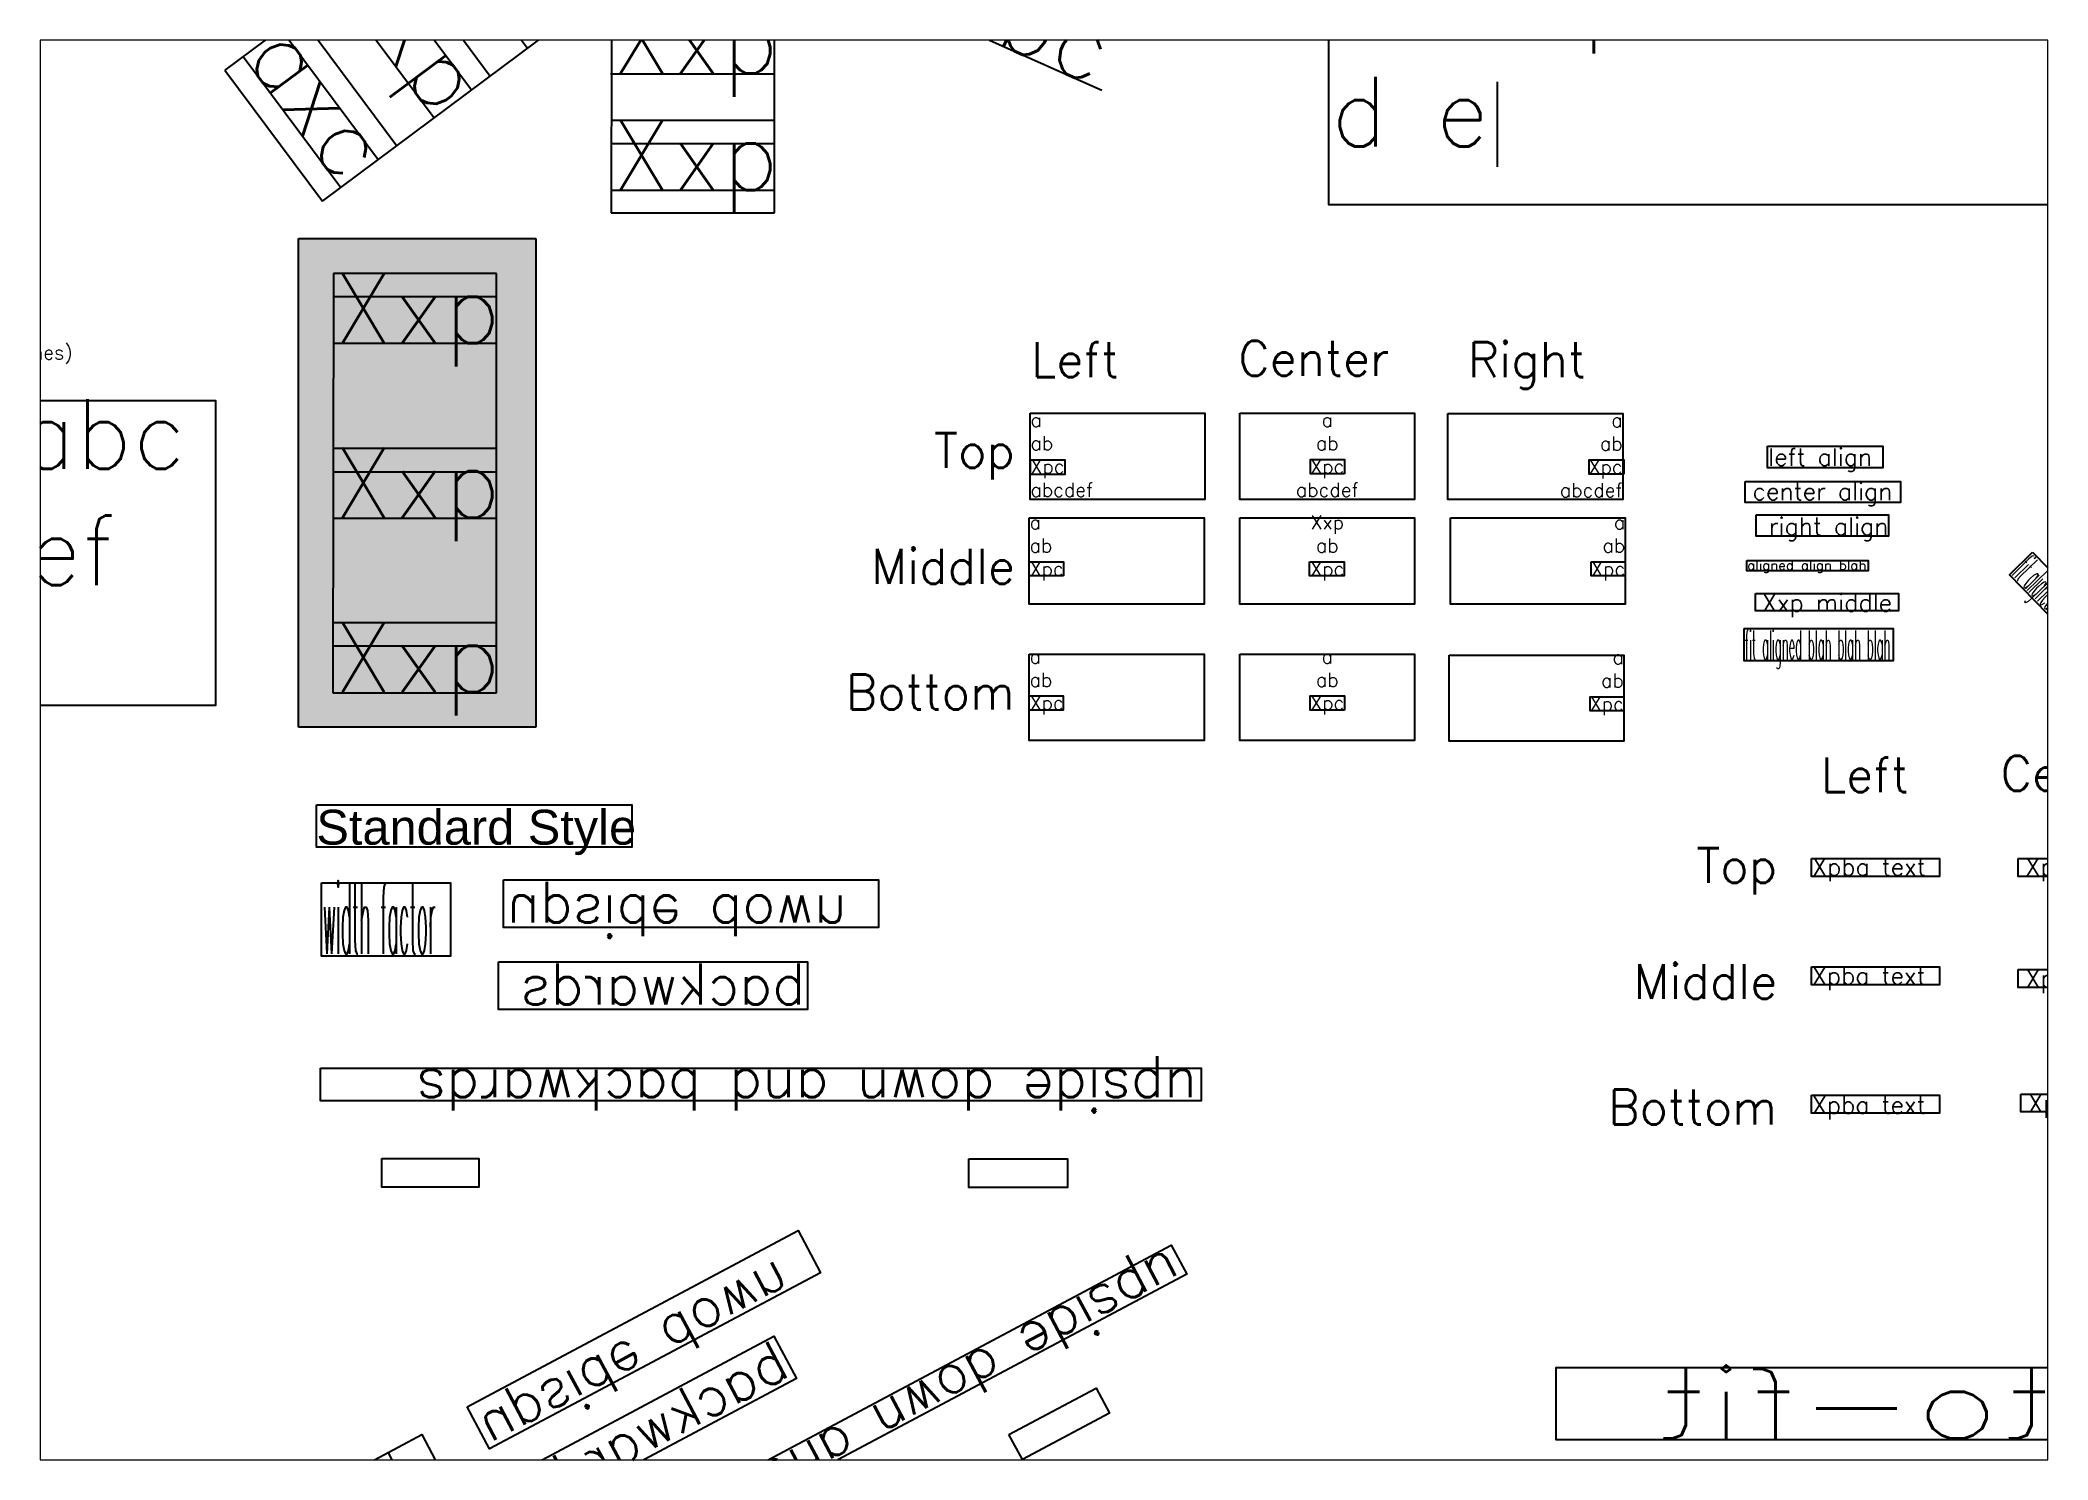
# Paper-space layout 'Layout1' of a CAD drawing. Header units: millimetres. Extents: x 30 to 267, y 21 to 189.
# The model-space entities are those that its viewports show. They can reach past a viewport. Long polylines and large blocks are cut down to what shows.
import ezdxf
from ezdxf.enums import TextEntityAlignment as Align

# ---------------------------------------------------------------- set-up
doc = ezdxf.new("R2010")
doc.units = ezdxf.units.MM
doc.styles.add('Simplex_100', font='simplex.shx', dxfattribs={"height": 100})
doc.styles.get("Standard").update_dxf_attribs({"font": ''})
doc.styles.get('Standard').set_extended_font_data('Arial')

msp = doc.modelspace()

# ---------------------------------------------------------------- linework, layer by layer
for p, q in [((1478, 2534.1), (1103.9, 2256)), ((1657.9, 2517.7), (1657.1, 2051.5)), ((1891.2, 2051.5), (1891.2, 2517.8)), ((1397.8, 2474.3), (1537.3, 2287.3)), ((1344, 2435.1), (1484, 2247.5)), ((1457.1, 2227.5), (1317.2, 2415.1)), ((1263.1, 2375.8), (1403.6, 2187.5)), ((1210.5, 2335.2), (1350.3, 2147.8)), ((1243.8, 2068.4), (1617.5, 2347.1)), ((2112.6, 2337.7), (2360.4, 2227.1)), ((1183.8, 2315.4), (1323.6, 2127.9)), ((1130.2, 2275.5), (1270.1, 2088)), ((1103.9, 2256), (1243.8, 2068.4)), ((1656.3, 2250.8), (1891.2, 2250.8)), ((2926.8, 2239.4), (2926.8, 2117.4)), ((1657.4, 2184.4), (1891.2, 2184.4)), ((1657.3, 2151.1), (1891.2, 2151.1)), ((1657.2, 2084.3), (1891.2, 2084.3)), ((1657.1, 2051.5), (1891.2, 2051.5)), ((1259.5, 1964.9), (1258.7, 1364.1)), ((1492.8, 1964.9), (1259.5, 1964.9)), ((1492.8, 1364.1), (1492.8, 1964.9)), ((1259.4, 1931.6), (1492.8, 1931.6)), ((1259.4, 1864.8), (1492.8, 1864.8)), ((1492.8, 1714.1), (1258.7, 1714.1)), ((1257.9, 1680.7), (1492.8, 1680.7)), ((1258.9, 1614.2), (1492.8, 1614.2)), ((1258.9, 1464.9), (1492.8, 1464.9)), ((1258.8, 1431.2), (1492.8, 1431.2)), ((1258.7, 1364.1), (1492.8, 1364.1))]:
    msp.add_line(p, q)
for points in [[(2685.7, 2549.7), (3905, 2549.7), (3905, 2063), (2685.7, 2063)], [(737.2, 1782.7), (1090.2, 1782.7), (1090.2, 1346), (737.2, 1346)], [(2257.4, 1764.6), (2508, 1764.6), (2508, 1641), (2257.4, 1641)], [(2557.8, 1764.6), (2808.3, 1764.6), (2808.3, 1641), (2557.8, 1641)], [(2856.1, 1764.2), (3106.7, 1764.2), (3106.7, 1640.7), (2856.1, 1640.7)], [(2257.9, 1697.8), (2307.4, 1697.8), (2307.4, 1676.8), (2257.9, 1676.8)], [(2707.9, 1677.5), (2659, 1677.5), (2659, 1698.2), (2707.9, 1698.2)], [(3108.3, 1677.2), (3058.6, 1677.2), (3058.6, 1697.5), (3108.3, 1697.5)], [(3314, 1717.5), (3479, 1717.5), (3479, 1686.5), (3314, 1686.5)], [(3282.1, 1666.5), (3504.4, 1666.5), (3504.4, 1636.8), (3282.1, 1636.8)], [(2256.3, 1614.6), (2506.8, 1614.6), (2506.8, 1491.1), (2256.3, 1491.1)], [(2557.8, 1614.6), (2808.3, 1614.6), (2808.3, 1491.1), (2557.8, 1491.1)], [(2859.7, 1614.6), (3110.2, 1614.6), (3110.2, 1491.1), (2859.7, 1491.1)], [(3297.6, 1618.7), (3487.5, 1618.7), (3487.5, 1588.5), (3297.6, 1588.5)], [(3736.5, 1594.6), (3879.9, 1448.4), (3862.1, 1430.8), (3718.6, 1577.1)], [(3284.2, 1553.7), (3458.4, 1553.7), (3458.4, 1538.9), (3284.2, 1538.9)], [(3693.8, 1565.3), (3826.4, 1429.6), (3793.4, 1397.3), (3660.8, 1533)], [(2305.3, 1531.4), (2256.3, 1531.4), (2256.3, 1551.5), (2305.3, 1551.5)], [(2657.8, 1551.8), (2707.4, 1551.8), (2707.4, 1531.3), (2657.8, 1531.3)], [(3061.5, 1551.5), (3110.2, 1551.5), (3110.2, 1531.4), (3061.5, 1531.4)], [(3296.9, 1506.3), (3501.7, 1506.3), (3501.7, 1481.3), (3296.9, 1481.3)], [(3280.3, 1456), (3493.8, 1456), (3493.8, 1409.9), (3280.3, 1409.9)], [(2256.3, 1419.1), (2506.8, 1419.1), (2506.8, 1295.6), (2256.3, 1295.6)], [(2557.8, 1419.1), (2808.3, 1419.1), (2808.3, 1295.6), (2557.8, 1295.6)], [(2857.7, 1418.1), (3108.2, 1418.1), (3108.2, 1294.6), (2857.7, 1294.6)], [(2256.3, 1359.4), (2304.7, 1359.4), (2304.7, 1339.3), (2256.3, 1339.3)], [(2707.9, 1339.2), (2658.9, 1339.2), (2658.7, 1359.6), (2707.7, 1359.6)], [(3108.2, 1337.9), (3059.7, 1337.9), (3059.7, 1358.3), (3108.2, 1358.3)], [(1235, 1203.5), (1686.7, 1203.5), (1686.7, 1142.9), (1235, 1142.9)], [(3377.1, 1126.5), (3560.5, 1126.5), (3560.5, 1100.7), (3377.1, 1100.7)], [(3673.3, 1126.5), (3856.3, 1126.5), (3856.3, 1100.7), (3673.3, 1100.7)], [(1503.1, 1096.1), (2040.3, 1096.1), (2040.3, 1027.7), (1503.1, 1027.7)], [(1242.2, 1091.5), (1427, 1091.5), (1427, 986.7), (1242.2, 986.7)], [(1495.6, 978.5), (1938.7, 978.5), (1938.7, 910), (1495.6, 910)], [(3377.1, 971.2), (3560.2, 971.2), (3560.2, 945.6), (3377.1, 945.6)], [(3673.1, 967.5), (3856.4, 967.5), (3856.4, 941.7), (3673.1, 941.7)], [(1240.9, 826.4), (2502.6, 826.4), (2502.6, 779.3), (1240.9, 779.3)], [(3377.1, 787.7), (3560.5, 787.7), (3560.5, 761.9), (3377.1, 761.9)], [(3677.1, 789), (3859.9, 789), (3859.9, 763.6), (3677.1, 763.6)], [(1328.8, 697), (1467.8, 697), (1467.8, 655.7), (1328.8, 655.7)], [(2169.8, 696.2), (2311.1, 696.2), (2311.1, 655.3), (2169.8, 655.3)], [(1450.8, 341.1), (1925, 593.6), (1957.1, 533.2), (1483, 280.7)], [(1346.1, -20.3), (2459.8, 572.7), (2481.9, 531.2), (1368.2, -61.8)], [(1499.5, 233.7), (1890.5, 442), (1922.7, 381.5), (1531.7, 173.3)], [(4273.1, 293.5), (3011.4, 293.5), (3011.4, 397.5), (4273.1, 397.5)], [(2227.2, 301.4), (2351.9, 367.8), (2371.1, 331.8), (2246.4, 265.3)], [(1222.6, 214.3), (1385.8, 301.2), (1435, 208.7), (1271.9, 121.8)]]:
    msp.add_lwpolyline(points, close=True)

# ---------------------------------------------------------------- texts
at = {"style": 'Simplex_100'}
for s, height, p in [('(many spaces between lines)', 20, (487.9, 1841.7)), ('Left', 50, (2258.8, 1816.1)), ('Center', 50, (2555.9, 1818.1)), ('Right', 50, (2884.7, 1816.1)), ('left align', 25, (3315, 1689.2)), ('Left', 50, (3390.3, 1221.5)), ('Center', 50, (3648, 1223.5))]:
    msp.add_text(s, height=height, dxfattribs=at).set_placement(p)
for s, height, p in [('Top', 50, (2235.7, 1686.1)), ('right align', 25, (3487.3, 1590)), ('Middle', 50, (2235.7, 1520)), ('Bottom', 50, (2235.7, 1340)), ('Top', 50, (3327.8, 1091.5)), ('Middle', 50, (3327.8, 925.4)), ('Bottom', 50, (3327.8, 745.4))]:
    msp.add_text(s, height=height, dxfattribs=at).set_placement(p, align=Align.RIGHT)
msp.add_text('center align', height=25, dxfattribs=at).set_placement((3392.8, 1640), align=Align.CENTER)
msp.add_text('Xxp middle', height=25, rotation=314.4436, dxfattribs=at).set_placement((3796.3, 1509.9), align=Align.MIDDLE)
msp.add_text('aligned align blah', height=12.91, dxfattribs=at).set_placement((3284.8, 1540.1), (3455.7, 1540.1), align=Align.ALIGNED)
at = {"style": 'Simplex_100', "width": 0.231474}
msp.add_text('fit aligned blah blah blah', height=41.459, rotation=314.5149, dxfattribs=at).set_placement((3662.9, 1533.8), (3793.3, 1401.2), align=Align.FIT)
at = {"style": 'Simplex_100'}
msp.add_text('Xxp middle', height=25, dxfattribs=at).set_placement((3399.3, 1489.6), align=Align.MIDDLE)
at = {"style": 'Simplex_100', "width": 0.259925}
msp.add_text('fit aligned blah blah blah', height=41.459, dxfattribs=at).set_placement((3281.1, 1411.9), (3490, 1411.9), align=Align.FIT)
at = {"style": 'Simplex_100'}
msp.add_text('Xpba text', height=25, dxfattribs=at).set_placement((3378, 1127.2), align=Align.TOP_LEFT)
msp.add_text('Xpba text', height=25, dxfattribs=at).set_placement((3764.9, 1127.2), align=Align.TOP_CENTER)
at = {"style": 'Simplex_100', "width": 0.2}
msp.add_text('width factor', height=100, dxfattribs=at).set_placement((1243.9, 990.1))
at = {"style": 'Simplex_100'}
for s, height, text_generation_flag, p in [('upside down', 58.397, 4, (1507.3, 1073.7)), ('backwards', 58.4, 2, (1935.6, 917.6)), ('upside down and backwards', 58.397, 6, (2496.9, 823.8))]:
    msp.add_text(s, height=height, dxfattribs=dict(at, text_generation_flag=text_generation_flag)).set_placement(p)
msp.add_text('Xpba text', height=25, dxfattribs=at).set_placement((3377.7, 958.6), align=Align.MIDDLE_LEFT)
msp.add_text('Xpba text', height=25, dxfattribs=at).set_placement((3765.1, 954.7), align=Align.MIDDLE_CENTER)
msp.add_text('Xpba text', height=25, dxfattribs=at).set_placement((3377.7, 753.7), align=Align.BOTTOM_LEFT)
msp.add_text('Xpba text', height=25, dxfattribs=at).set_placement((3768.9, 756.1), align=Align.BOTTOM_CENTER)
for s, height, text_generation_flag, p in [('upside down', 58.397, 4, (1465, 323.2)), ('upside down and backwards', 58.397, 6, (2455.9, 567.8)), ('backwards', 58.4, 2, (1916.4, 386.7))]:
    msp.add_text(s, height=height, rotation=28.0349, dxfattribs=dict(at, text_generation_flag=text_generation_flag)).set_placement(p)
at = {"style": 'Simplex_100', "text_generation_flag": 2, "width": 1.5}
msp.add_text('text-to-fit', height=100, dxfattribs=at).set_placement((4270.6, 295.6))
at = {"style": 'Simplex_100', "width": 0.2}
msp.add_text('width factor', height=100, rotation=28.0349, dxfattribs=at).set_placement((1271.8, 125.6))
at = {"insert": (2236.1, 2573.7), "char_height": 100, "attachment_point": 1, "rotation": 336.3519, "style": 'Simplex_100'}
msp.add_mtext_dynamic_manual_height_columns('Xxp^Jabc', width=2.181, gutter_width=500, heights=[0], dxfattribs=at)
at = {"style": 'Simplex_100'}
for s, width, heights, insert, char_height, attachment_point in [('a word wrap example a b c d e', 1217.829, [515.8], (2688.2, 2579.8), 100, 1), (' abc     def            b', 360.162, [0], (740, 1784.8), 100, 1), ('a\\Pab\\PXpc\\Pabcdef', 249.849, [123.8], (2257.9, 1764.8), 20, 1), ('a\\Pab\\PXpc\\Pabcdef', 249.849, [123.8], (2683.2, 1764.8), 20, 2), ('a\\Pab\\PXpc\\Pabcdef', 249.849, [123.8], (3106.4, 1764.4), 20, 3), ('a\\Pab\\PXpc', 249.849, [123.8], (2256.7, 1571.5), 20, 4), ('Xxp\\Pab\\PXpc', 249.849, [188.9], (2683.2, 1571.5), 20, 5), ('a\\Pab\\PXpc', 249.849, [123.8], (3110, 1571.5), 20, 6), ('a\\Pab\\PXpc', 249.849, [123.8], (2256.7, 1332.7), 20, 7), ('a\\Pab\\PXpc', 249.849, [123.8], (2683.2, 1332.7), 20, 8), ('a\\Pab\\PXpc', 249.849, [123.8], (3108, 1331.7), 20, 9)]:
    msp.add_mtext_dynamic_manual_height_columns(s, width=width, gutter_width=500, heights=heights, dxfattribs=dict(at, insert=insert, char_height=char_height, attachment_point=attachment_point))
at = {"insert": (1478, 2534.1), "char_height": 100, "attachment_point": 1, "rotation": 306.7219, "style": 'Simplex_100'}
msp.add_mtext('bxp^Jaxp^Jaxc', dxfattribs=at)
at = {"insert": (1657.9, 2517.7), "char_height": 100, "attachment_point": 1, "style": 'Simplex_100'}
msp.add_mtext('Xxp^JXxp^JXxp', dxfattribs=at)
at = {"insert": (1259.4, 1964.8), "char_height": 100, "attachment_point": 1, "line_spacing_factor": 1.5, "style": 'Simplex_100', "bg_fill": 17, "box_fill_scale": 1.5, "bg_fill_color": 168, "bg_fill_transparency": 0}
msp.add_mtext('Xxp^JXxp^JXxp', dxfattribs=at)
at = {"insert": (1234.9, 1196.4), "char_height": 50, "attachment_point": 1}
msp.add_mtext_dynamic_manual_height_columns('Standard Style', width=566.382, gutter_width=500, heights=[0], dxfattribs=at)

psp = doc.layouts.get("Layout1")

# ---------------------------------------------------------------- viewports
at = {"layer": '0'}
psp.add_viewport(center=(148.51, 105.01), size=(237.61, 168.0125), view_center_point=(2277.44, 1282.04), view_height=2033.943, dxfattribs=at)

doc.saveas('drawing.dxf')
